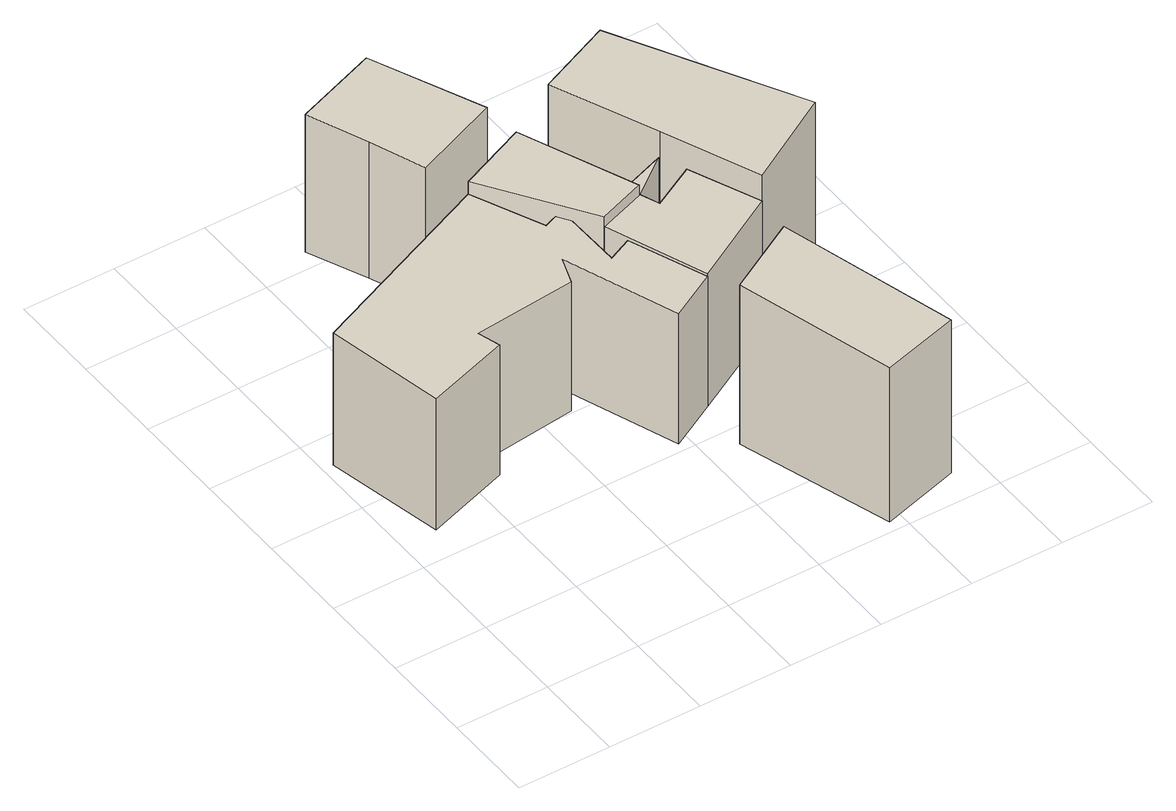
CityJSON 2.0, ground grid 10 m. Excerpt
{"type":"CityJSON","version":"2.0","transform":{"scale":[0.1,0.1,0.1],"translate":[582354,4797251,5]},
"CityObjects":{
"building1":{"type":"Building","children":["building1-1"],"geometry":[{"type":"MultiSurface","lod":"1","boundaries":[[[0,1,2,3]],[[1,4,5,2]],[[4,6,7,5]],[[6,8,9,7]],[[8,10,11,9]],[[10,12,13,11]],[[12,14,15,13]],[[14,16,17,15]],[[16,18,19,17]],[[18,20,21,19]],[[20,22,23,21]],[[22,24,25,23]],[[24,0,3,25]],[[24,22,20,18,16,14,12,10,8,6,4,1,0]]]}]},
"building1-1":{"type":"BuildingPart","attributes":{"name":"8297112_P","measuredHeight":15.91},"parents":["building1"],"geometry":[{"type":"MultiSurface","lod":"2","boundaries":[[[0,1,2,3]],[[1,4,5,2]],[[4,6,7,5]],[[6,8,9,7]],[[8,10,11,9]],[[10,12,13,11]],[[12,14,15,13]],[[14,16,17,15]],[[16,18,19,17]],[[18,20,21,19]],[[20,22,23,21]],[[22,24,25,23]],[[24,0,3,25]],[[24,22,20,18,16,14,12,10,8,6,4,1,0]]],"semantics":{"surfaces":[{"type":"WallSurface"},{"type":"RoofSurface"}],"values":[0,0,0,0,0,0,0,0,0,0,0,0,0,1]}}]},
"building2":{"type":"Building","children":["building2-1"],"geometry":[{"type":"MultiSurface","lod":"1","boundaries":[[[26,27,28,29]],[[27,30,31,28]],[[30,32,33,31]],[[32,34,35,33]],[[34,26,29,35]],[[34,32,30,27,26]]]}]},
"building2-1":{"type":"BuildingPart","attributes":{"name":"8297111_P","measuredHeight":16.63},"parents":["building2"],"geometry":[{"type":"MultiSurface","lod":"2","boundaries":[[[26,27,28,29]],[[27,30,31,28]],[[30,32,33,31]],[[32,34,35,33]],[[34,26,29,35]],[[34,32,30,27,26]]],"semantics":{"surfaces":[{"type":"WallSurface"},{"type":"RoofSurface"}],"values":[0,0,0,0,0,1]}}]},
"building3":{"type":"Building","children":["building3-1"],"geometry":[{"type":"MultiSurface","lod":"1","boundaries":[[[36,37,23,38]],[[37,39,40,23]],[[39,41,42,40]],[[41,36,38,42]],[[41,39,37,36]]]}]},
"building3-1":{"type":"BuildingPart","attributes":{"name":"8297019_P","measuredHeight":17.62},"parents":["building3"],"geometry":[{"type":"MultiSurface","lod":"2","boundaries":[[[36,37,23,38]],[[37,39,40,23]],[[39,41,42,40]],[[41,36,38,42]],[[41,39,37,36]]],"semantics":{"surfaces":[{"type":"WallSurface"},{"type":"RoofSurface"}],"values":[0,0,0,0,1]}}]},
"building4":{"type":"Building","children":["building4-1"],"geometry":[{"type":"MultiSurface","lod":"1","boundaries":[[[43,44,45,46]],[[44,47,48,45]],[[47,49,50,48]],[[49,43,46,50]],[[49,47,44,43]]]}]},
"building4-1":{"type":"BuildingPart","attributes":{"name":"8297496_P","measuredHeight":19.03},"parents":["building4"],"geometry":[{"type":"MultiSurface","lod":"2","boundaries":[[[43,44,45,46]],[[44,47,48,45]],[[47,49,50,48]],[[49,43,46,50]],[[49,47,44,43]]],"semantics":{"surfaces":[{"type":"WallSurface"},{"type":"RoofSurface"}],"values":[0,0,0,0,1]}}]},
"building5":{"type":"Building","children":["building5-1"],"geometry":[{"type":"MultiSurface","lod":"1","boundaries":[[[51,52,53,54]],[[52,55,56,53]],[[55,57,58,56]],[[57,59,7,58]],[[59,60,38,7]],[[60,61,42,38]],[[61,62,63,42]],[[62,64,65,63]],[[64,51,54,65]],[[64,62,61,60,59,57,55,52,51]]]}]},
"building5-1":{"type":"BuildingPart","attributes":{"name":"8297092_P","measuredHeight":16.3},"parents":["building5"],"geometry":[{"type":"MultiSurface","lod":"2","boundaries":[[[51,52,53,54]],[[52,55,56,53]],[[55,57,58,56]],[[57,59,7,58]],[[59,60,38,7]],[[60,61,42,38]],[[61,62,63,42]],[[62,64,65,63]],[[64,51,54,65]],[[64,62,61,60,59,57,55,52,51]]],"semantics":{"surfaces":[{"type":"WallSurface"},{"type":"RoofSurface"}],"values":[0,0,0,0,0,0,0,0,0,1]}}]},
"building6":{"type":"Building","children":["building6-1"],"geometry":[{"type":"MultiSurface","lod":"1","boundaries":[[[66,67,68,69]],[[67,70,71,68]],[[70,72,73,71]],[[72,74,58,73]],[[74,66,69,58]],[[74,72,70,67,66]]]}]},
"building6-1":{"type":"BuildingPart","attributes":{"name":"8297078_P","measuredHeight":19.65},"parents":["building6"],"geometry":[{"type":"MultiSurface","lod":"2","boundaries":[[[66,67,68,69]],[[67,70,71,68]],[[70,72,73,71]],[[72,74,58,73]],[[74,66,69,58]],[[74,72,70,67,66]]],"semantics":{"surfaces":[{"type":"WallSurface"},{"type":"RoofSurface"}],"values":[0,0,0,0,0,1]}}]}
},
"vertices":[
[276,381,165],[277,301,165],[277,301,6],[276,381,5],[303,313,165],[303,313,6],[335,231,165],[335,231,7],[284,203,165],[284,203,7],[239,326,165],[239,326,7],[228,295,165],[228,295,8],[118,284,165],[118,284,6],[125,260,165],[125,260,7],[35,231,165],[35,231,6],[9,359,165],[9,359,5],[219,448,165],[219,448,5],[253,372,165],[253,372,5],
[182,555,169],[156,619,169],[156,619,2],[182,555,4],[246,652,169],[246,652,2],[298,533,169],[298,533,3],[205,496,169],[205,496,5],
[294,338,180],[219,448,180],[294,338,6],[294,480,180],[294,480,3],[345,356,180],[345,356,5],
[330,172,200],[409,216,200],[409,216,7],[330,172,7],[462,23,200],[462,23,14],[378,0,200],[378,0,13],
[346,356,168],[354,336,168],[354,336,5],[346,356,5],[401,361,168],[401,361,4],[433,286,168],[433,286,5],[335,231,168],[294,338,168],[345,356,168],[339,371,168],[339,371,4],[389,389,168],[389,389,4],
[390,389,199],[343,500,199],[343,500,2],[390,389,4],[424,535,199],[424,535,0],[530,342,199],[530,342,4],[433,286,199]
]}
